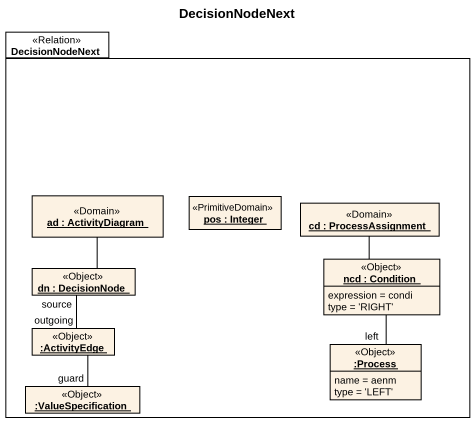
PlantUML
@startuml
title DecisionNodeNext
hide circle
hide empty members
package DecisionNodeNext <<Relation>> {
  object "ad : ActivityDiagram" as ad <<Domain>>
  object "pos : Integer" as pos <<PrimitiveDomain>>
  object "cd : ProcessAssignment" as cd <<Domain>>
  object "dn : DecisionNode" as dn <<Object>>
  object "ncd : Condition" as ncd <<Object>> {
    expression = condi
    type = 'RIGHT'
  }
  object ":ActivityEdge" as ActivityEdge <<Object>>
  object ":Process" as Process_ <<Object>> {
    name = aenm
    type = 'LEFT'
  }
  object ":ValueSpecification" as ValueSpecification <<Object>>
}
ad -- dn
cd -- ncd
dn -- ActivityEdge : source\noutgoing
ncd -- Process_ : left
ActivityEdge -- ValueSpecification : guard
@enduml
